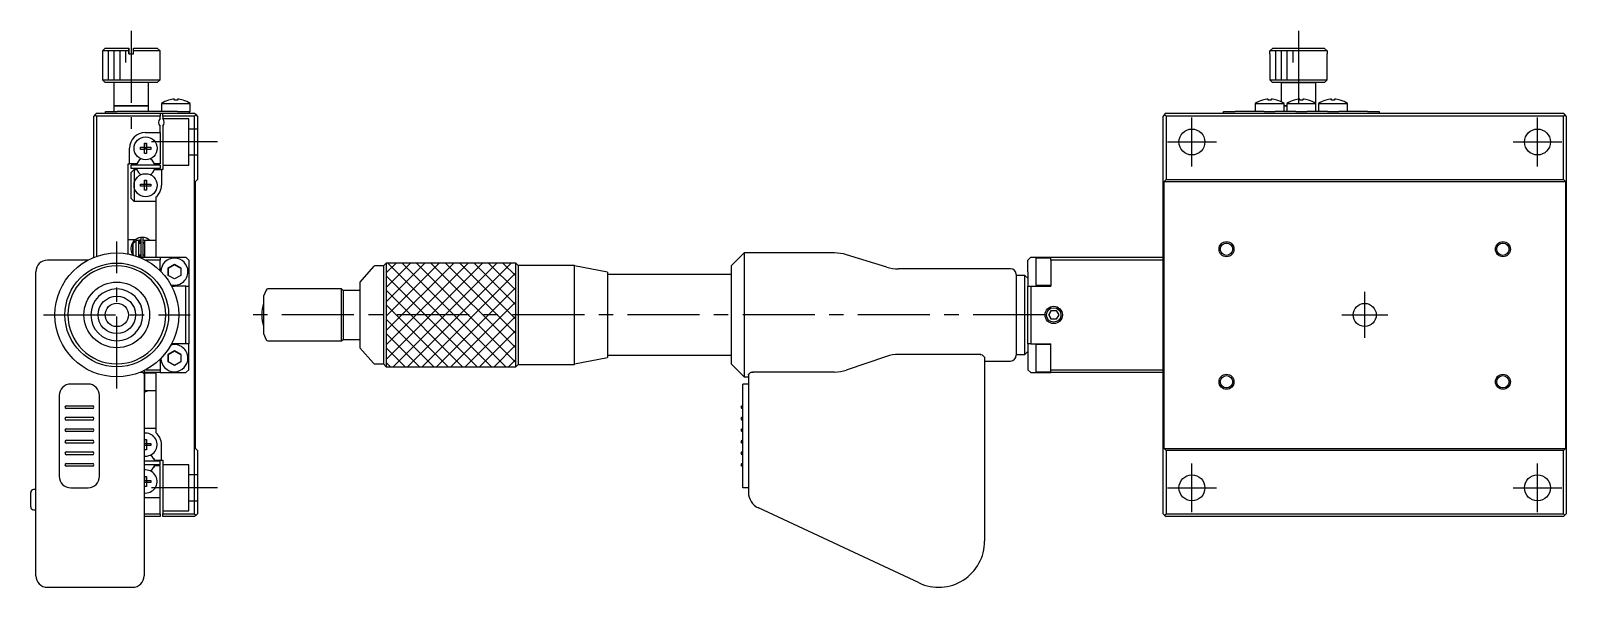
# Model space of a CAD drawing. Extents: x 10 to 554, y 13 to 253.
# Drawn here: x 287.5 to 554.2, y 98.2 to 194.8 of the extents above; entities that cross this region are included whole.
import ezdxf

# ---------------------------------------------------------------- set-up
doc = ezdxf.new("R2010")
doc.units = 0
doc.header["$LTSCALE"] = 10
doc.linetypes.add('CENTER', pattern=[2, 1.25, -0.25, 0.25, -0.25])
doc.linetypes.add('DASHED', pattern=[3.5, 2, -1.5])
doc.layers.get('0').update_dxf_attribs({"linetype": 'CONTINUOUS'})
doc.layers.add('CENTER', color=1, linetype='CENTER')

msp = doc.modelspace()

# ---------------------------------------------------------------- linework, layer by layer
at = {"color": 7, "linetype": 'CONTINUOUS'}
for p, q in [((300.475, 191.775), (299.975, 191.275)), ((304.575, 191.275), (299.975, 191.275)), ((299.975, 191.275), (299.975, 186.275)), ((300.475, 191.775), (304.575, 191.775)), ((304.575, 191.775), (304.575, 191.275)), ((304.575, 191.275), (304.575, 191.775)), ((304.575, 190.775), (304.575, 191.275)), ((304.575, 191.275), (304.575, 190.775)), ((304.575, 190.775), (305.375, 190.775)), ((305.375, 191.775), (309.475, 191.775)), ((305.375, 191.275), (305.375, 191.775)), ((309.975, 191.275), (305.375, 191.275)), ((305.375, 190.775), (305.375, 191.275)), ((309.975, 191.275), (309.475, 191.775)), ((309.975, 186.275), (309.975, 191.275)), ((502.655071, 190.775), (502.671096, 190.775)), ((502.655071, 190.775), (502.655071, 186.275)), ((502.671096, 191.275), (503.172884, 191.775)), ((502.671096, 190.775), (502.671096, 191.275)), ((512.639045, 191.275), (502.671096, 191.275)), ((503.172884, 191.775), (512.137258, 191.775)), ((512.137258, 191.775), (512.639045, 191.275)), ((512.639045, 191.275), (512.639045, 190.775)), ((512.639045, 190.775), (512.655071, 190.775)), ((512.655071, 186.275), (512.655071, 190.775)), ((299.975, 186.275), (309.975, 186.275)), ((299.975, 186.275), (300.475, 185.775)), ((309.475, 185.775), (300.475, 185.775)), ((301.975, 185.775), (301.975, 181.775)), ((307.975, 181.775), (307.975, 185.775)), ((309.475, 185.775), (309.975, 186.275)), ((502.655071, 186.275), (512.655071, 186.275)), ((502.655071, 186.275), (503.155071, 185.775)), ((504.655071, 185.775), (503.155071, 185.775)), ((512.155071, 185.775), (503.155071, 185.775)), ((510.655071, 185.775), (504.655071, 185.775)), ((504.655071, 185.775), (510.655071, 185.775)), ((504.655071, 185.775), (504.655071, 182.456129)), ((512.155071, 185.775), (510.655071, 185.775)), ((510.655071, 182.166657), (510.655071, 185.775)), ((512.155071, 185.775), (512.655071, 186.275)), ((301.975, 181.775), (307.975, 181.775)), ((307.975, 181.775), (301.975, 181.775)), ((301.975, 181.775), (301.975, 180.775)), ((307.975, 180.775), (307.975, 181.775)), ((310.225, 182.166657), (315.225, 182.166657)), ((310.225, 182.166657), (310.225, 180.775)), ((311.46641, 182.737581), (311.463067, 182.744436)), ((312.465, 182.737581), (312.465, 182.909953)), ((312.985, 182.737581), (312.465, 182.737581)), ((312.985, 182.909953), (312.985, 182.737581)), ((313.986933, 182.744436), (313.98359, 182.737581)), ((315.225, 180.775), (315.225, 182.166657)), ((500.155071, 182.166657), (502.655071, 182.166657)), ((500.155071, 182.166657), (500.155071, 180.775)), ((501.396481, 182.737581), (501.393138, 182.744436)), ((502.395071, 182.737581), (502.395071, 182.909953)), ((502.915071, 182.737581), (502.395071, 182.737581)), ((502.655071, 182.166657), (505.155071, 182.166657)), ((502.915071, 182.909953), (502.915071, 182.737581)), ((503.917003, 182.744436), (503.91366, 182.737581)), ((505.155071, 180.775), (505.155071, 182.166657)), ((505.155071, 181.775), (505.655071, 181.775)), ((505.655071, 181.775), (505.155071, 181.775)), ((505.655071, 182.166657), (508.155071, 182.166657)), ((505.655071, 182.166657), (505.655071, 180.775)), ((506.896481, 182.737581), (506.893138, 182.744436)), ((507.895071, 182.737581), (507.895071, 182.909953)), ((508.415071, 182.737581), (507.895071, 182.737581)), ((508.155071, 182.166657), (510.655071, 182.166657)), ((508.415071, 182.909953), (508.415071, 182.737581)), ((509.417003, 182.744436), (509.41366, 182.737581)), ((510.655071, 180.775), (510.655071, 182.166657)), ((511.155071, 182.166657), (513.655071, 182.166657)), ((511.155071, 182.166657), (511.155071, 180.775)), ((512.396481, 182.737581), (512.393138, 182.744436)), ((513.395071, 182.737581), (513.395071, 182.909953)), ((513.915071, 182.737581), (513.395071, 182.737581)), ((513.655071, 182.166657), (516.155071, 182.166657)), ((513.915071, 182.909953), (513.915071, 182.737581)), ((514.917003, 182.744436), (514.91366, 182.737581)), ((516.155071, 180.775), (516.155071, 182.166657)), ((298.725, 180.225), (298.475, 179.975)), ((298.475, 155.453101), (298.475, 179.975)), ((298.725, 180.225), (298.975, 180.475)), ((298.975, 179.975), (298.725, 180.225)), ((298.975, 180.475), (309.975, 180.475)), ((309.975, 179.975), (298.975, 179.975)), ((298.975, 179.975), (298.975, 155.639276)), ((300.525, 180.775), (302.525, 180.775)), ((300.525, 180.475), (300.525, 180.775)), ((311.65, 180.775), (302.525, 180.775)), ((309.975, 180.475), (309.975, 179.975)), ((309.975, 180.475), (310.475, 180.475)), ((309.975, 179.536438), (309.975, 179.975)), ((310.475, 180.475), (315.975, 180.475)), ((310.475, 179.975), (310.475, 180.475)), ((315.975, 179.975), (310.475, 179.975)), ((310.475, 179.975), (310.475, 179.536438)), ((313.025, 180.775), (311.65, 180.775)), ((313.025, 180.775), (315.025, 180.775)), ((315.025, 180.775), (315.025, 180.475)), ((315.025, 180.775), (315.225, 180.775)), ((315.975, 180.475), (316.225, 180.225)), ((316.225, 180.225), (315.975, 179.975)), ((315.975, 110.975), (315.975, 179.975)), ((316.475, 179.975), (316.225, 180.225)), ((316.475, 179.975), (316.475, 168.975)), ((484.405071, 180.225), (484.155071, 179.975)), ((484.155071, 110.975), (484.155071, 179.975)), ((484.655071, 180.475), (484.405071, 180.225)), ((484.655071, 179.975), (484.405071, 180.225)), ((484.655071, 180.475), (553.655071, 180.475)), ((484.655071, 179.975), (484.655071, 168.975)), ((553.655071, 179.975), (484.655071, 179.975)), ((494.655071, 180.475), (494.655071, 180.775)), ((494.655071, 180.775), (496.655071, 180.775)), ((501.580071, 180.775), (496.655071, 180.775)), ((501.675275, 180.775), (501.580071, 180.775)), ((501.675275, 180.775), (502.655071, 180.775)), ((502.655071, 180.775), (503.634866, 180.775)), ((503.730071, 180.775), (503.634866, 180.775)), ((507.080071, 180.775), (503.730071, 180.775)), ((507.175275, 180.775), (507.080071, 180.775)), ((507.175275, 180.775), (508.155071, 180.775)), ((508.155071, 180.775), (509.134866, 180.775)), ((509.230071, 180.775), (509.134866, 180.775)), ((512.580071, 180.775), (509.230071, 180.775)), ((512.675275, 180.775), (512.580071, 180.775)), ((512.675275, 180.775), (513.655071, 180.775)), ((513.655071, 180.775), (514.634866, 180.775)), ((514.730071, 180.775), (514.634866, 180.775)), ((519.655071, 180.775), (514.730071, 180.775)), ((519.655071, 180.775), (521.655071, 180.775)), ((521.655071, 180.775), (521.655071, 180.475)), ((553.905071, 180.225), (553.655071, 180.475)), ((553.905071, 180.225), (553.655071, 179.975)), ((553.655071, 168.975), (553.655071, 179.975)), ((554.155071, 179.975), (553.905071, 180.225)), ((554.155071, 179.975), (554.155071, 110.975)), ((307.425, 177.125), (309.975, 177.125)), ((309.975, 177.125), (309.975, 178.213562)), ((309.975, 177.125), (309.975, 171.675)), ((310.475, 178.213562), (310.475, 170.675)), ((304.675, 171.675), (304.675, 174.375)), ((306.588639, 174.195), (306.588639, 174.555)), ((306.588639, 174.555), (307.295, 174.555)), ((307.295, 174.195), (306.588639, 174.195)), ((307.295, 175.261361), (307.655, 175.261361)), ((307.295, 174.555), (307.295, 175.261361)), ((307.295, 175.261361), (307.295, 174.555)), ((307.305372, 174.544628), (307.295, 174.555)), ((307.305372, 174.205372), (307.295, 174.195)), ((307.295, 173.488639), (307.295, 174.195)), ((307.295, 173.488639), (307.295, 174.195)), ((307.655, 173.488639), (307.295, 173.488639)), ((307.305372, 174.544628), (307.644628, 174.544628)), ((307.305372, 174.205372), (307.305372, 174.544628)), ((307.644628, 174.205372), (307.305372, 174.205372)), ((307.644628, 174.544628), (307.655, 174.555)), ((307.644628, 174.544628), (307.644628, 174.205372)), ((307.644628, 174.205372), (307.655, 174.195)), ((307.655, 175.261361), (307.655, 174.555)), ((307.655, 174.555), (308.361361, 174.555)), ((307.655, 174.195), (307.655, 173.488639)), ((308.361361, 174.195), (307.655, 174.195)), ((308.361361, 174.555), (308.361361, 174.195)), ((304.475, 171.675), (304.675, 171.675)), ((304.475, 156.037315), (304.475, 171.675)), ((305.930588, 171.675), (304.675, 171.675)), ((309.975, 171.475), (304.975, 171.475)), ((304.975, 170.875), (304.975, 171.475)), ((309.975, 170.875), (304.975, 170.875)), ((304.975, 170.175), (305.475, 170.675)), ((305.475, 170.675), (305.475, 167.975)), ((305.475, 170.675), (305.930588, 170.675)), ((306.100185, 171.96875), (305.930588, 171.675)), ((305.930588, 170.675), (306.100185, 170.38125)), ((309.019412, 171.675), (308.849815, 171.96875)), ((308.849815, 170.38125), (309.019412, 170.675)), ((309.975, 171.675), (309.019412, 171.675)), ((309.019412, 170.675), (310.225, 170.675)), ((309.975, 171.475), (309.975, 170.875)), ((310.475, 170.675), (310.225, 170.675)), ((310.225, 170.675), (310.225, 167.975)), ((304.975, 165.675), (304.975, 170.175)), ((306.588639, 167.795), (306.588639, 168.155)), ((306.588639, 168.155), (307.295, 168.155)), ((307.295, 168.861361), (307.655, 168.861361)), ((307.295, 168.155), (307.295, 168.861361)), ((307.295, 168.861361), (307.295, 168.155)), ((307.305372, 168.144628), (307.295, 168.155)), ((307.305372, 168.144628), (307.644628, 168.144628)), ((307.305372, 167.805372), (307.305372, 168.144628)), ((307.644628, 168.144628), (307.655, 168.155)), ((307.644628, 168.144628), (307.644628, 167.805372)), ((307.655, 168.861361), (307.655, 168.155)), ((307.655, 168.155), (308.361361, 168.155)), ((308.361361, 168.155), (308.361361, 167.795)), ((316.125, 168.625), (316.475, 168.975)), ((316.125, 122.325), (316.125, 168.625)), ((484.305071, 168.625), (484.655071, 168.975)), ((484.305071, 122.325), (484.305071, 168.625)), ((484.305071, 168.625), (554.005071, 168.625)), ((484.655071, 168.975), (553.655071, 168.975)), ((553.655071, 168.975), (554.005071, 168.625)), ((554.005071, 168.625), (554.005071, 122.325)), ((305.475, 165.175), (304.975, 165.675)), ((305.475, 167.975), (305.475, 165.175)), ((307.295, 167.795), (306.588639, 167.795)), ((307.305372, 167.805372), (307.295, 167.795)), ((307.295, 167.088639), (307.295, 167.795)), ((307.295, 167.088639), (307.295, 167.795)), ((307.655, 167.088639), (307.295, 167.088639)), ((307.644628, 167.805372), (307.305372, 167.805372)), ((307.644628, 167.805372), (307.655, 167.795)), ((307.655, 167.795), (307.655, 167.088639)), ((308.361361, 167.795), (307.655, 167.795)), ((309.275, 165.895938), (309.275, 155.475)), ((309.275, 165.175), (305.475, 165.175)), ((305.620871, 158.475), (304.475, 158.475)), ((305.275, 157.791515), (305.775, 158.320683)), ((305.275, 155.958485), (305.275, 157.791515)), ((305.275, 157.791515), (305.275, 155.958485)), ((305.775, 158.375), (305.775, 158.320683)), ((306.275, 158.375), (305.775, 158.375)), ((305.775, 158.320683), (305.775, 155.705958)), ((306.103526, 158.772171), (306.085568, 158.764376)), ((306.09749, 158.768794), (306.094421, 158.768246)), ((306.159303, 158.794172), (306.103106, 158.772982)), ((306.170248, 158.375064), (306.673452, 158.528543)), ((306.255252, 158.414155), (306.256752, 158.414533)), ((306.256518, 158.414423), (306.271078, 158.420203)), ((306.271078, 158.420203), (306.285345, 158.425029)), ((306.275, 155.475), (306.275, 158.375)), ((306.673494, 157.875), (306.275, 157.875)), ((306.285345, 158.425029), (306.299842, 158.429126)), ((306.299842, 158.429126), (306.314532, 158.432481)), ((306.314532, 158.432481), (306.329379, 158.435085)), ((306.329379, 158.435085), (306.344342, 158.436929)), ((306.344342, 158.436929), (306.359383, 158.438008)), ((306.359383, 158.438008), (306.374463, 158.438318)), ((306.374463, 158.438318), (306.389541, 158.437858)), ((306.389541, 158.437858), (306.404578, 158.43663)), ((306.404578, 158.43663), (306.419534, 158.434636)), ((306.419534, 158.434636), (306.43437, 158.431883)), ((306.43437, 158.431883), (306.449046, 158.428378)), ((306.449046, 158.428378), (306.463526, 158.424131)), ((306.463526, 158.424131), (306.47777, 158.419155)), ((306.475, 157.875), (306.475, 158.4204)), ((306.673494, 157.975), (306.475, 157.975)), ((306.47777, 158.419155), (306.491743, 158.413463)), ((306.491743, 158.413463), (306.505409, 158.407072)), ((306.505409, 158.407072), (306.518733, 158.4)), ((306.518733, 158.4), (306.531682, 158.392266)), ((306.531682, 158.392266), (306.544223, 158.383893)), ((306.544223, 158.383893), (306.556327, 158.374903)), ((306.556327, 158.374903), (306.567964, 158.36532)), ((306.567964, 158.36532), (306.579106, 158.35517)), ((306.579106, 158.35517), (306.589726, 158.344481)), ((306.589726, 158.344481), (306.599801, 158.333279)), ((306.599801, 158.333279), (306.609307, 158.321594)), ((306.609307, 158.321594), (306.618222, 158.309457)), ((306.618222, 158.309457), (306.626527, 158.296897)), ((306.626527, 158.296897), (306.634202, 158.283946)), ((306.634202, 158.283946), (306.641231, 158.270636)), ((306.641231, 158.270636), (306.647599, 158.257001)), ((306.647599, 158.257001), (306.653292, 158.243073)), ((306.653292, 158.243073), (306.658297, 158.228887)), ((306.658297, 158.228887), (306.662604, 158.214476)), ((306.662604, 158.214476), (306.666205, 158.199874)), ((306.666205, 158.199874), (306.669091, 158.185118)), ((306.669091, 158.185118), (306.671256, 158.17024)), ((306.671256, 158.17024), (306.672697, 158.155278)), ((306.672697, 158.155278), (306.67341, 158.140265)), ((306.67341, 158.140265), (306.673494, 158.133228)), ((306.673494, 158.734909), (306.673494, 155.475)), ((307.063494, 155.475), (307.063494, 158.734909)), ((307.275, 157.975), (307.063494, 157.975)), ((307.275, 157.875), (307.063494, 157.875)), ((307.063548, 158.52822), (307.567175, 158.375087)), ((307.275, 158.375), (307.275, 157.875)), ((307.275, 158.375), (307.275, 155.475)), ((309.275, 158.375), (307.275, 158.375)), ((307.275, 157.875), (307.275, 155.875)), ((307.275, 157.875), (307.275, 155.875)), ((307.475, 158.41773), (307.475, 158.375)), ((297.443847, 154.975), (290.425, 154.975)), ((305.411399, 155.811326), (305.275, 155.958485)), ((306.254625, 155.555224), (306.24221, 155.560612)), ((306.279303, 155.546733), (306.274974, 155.548215)), ((306.275, 155.875), (306.673494, 155.875)), ((306.293733, 155.542321), (306.279303, 155.546733)), ((306.308368, 155.538648), (306.293733, 155.542321)), ((306.323171, 155.535726), (306.308368, 155.538648)), ((306.338103, 155.533563), (306.323171, 155.535726)), ((306.353123, 155.532165), (306.338103, 155.533563)), ((306.368193, 155.531535), (306.353123, 155.532165)), ((306.383273, 155.531674), (306.368193, 155.531535)), ((306.398323, 155.532582), (306.383273, 155.531674)), ((306.413303, 155.534256), (306.398323, 155.532582)), ((306.428175, 155.536689), (306.413303, 155.534256)), ((306.419933, 155.475), (309.975, 155.475)), ((306.4429, 155.539875), (306.428175, 155.536689)), ((306.45744, 155.543803), (306.4429, 155.539875)), ((306.471757, 155.548463), (306.45744, 155.543803)), ((306.485817, 155.553839), (306.471757, 155.548463)), ((306.475, 155.549612), (306.475, 155.875)), ((306.499582, 155.559917), (306.485817, 155.553839)), ((306.51302, 155.566679), (306.499582, 155.559917)), ((306.526097, 155.574107), (306.51302, 155.566679)), ((306.538781, 155.582179), (306.526097, 155.574107)), ((306.551043, 155.590873), (306.538781, 155.582179)), ((306.562853, 155.600168), (306.551043, 155.590873)), ((306.574183, 155.610036), (306.562853, 155.600168)), ((306.585006, 155.620454), (306.574183, 155.610036)), ((306.595299, 155.631394), (306.585006, 155.620454)), ((306.605037, 155.642828), (306.595299, 155.631394)), ((306.614199, 155.654727), (306.605037, 155.642828)), ((306.622764, 155.667062), (306.614199, 155.654727)), ((306.630712, 155.679802), (306.622764, 155.667062)), ((306.638027, 155.692916), (306.630712, 155.679802)), ((306.644691, 155.706373), (306.638027, 155.692916)), ((306.650691, 155.720139), (306.644691, 155.706373)), ((306.656013, 155.734182), (306.650691, 155.720139)), ((306.660646, 155.748468), (306.656013, 155.734182)), ((306.664578, 155.762964), (306.660646, 155.748468)), ((306.667802, 155.777636), (306.664578, 155.762964)), ((306.670311, 155.792448), (306.667802, 155.777636)), ((306.672098, 155.807366), (306.670311, 155.792448)), ((306.67316, 155.822355), (306.672098, 155.807366)), ((306.673494, 155.836589), (306.67316, 155.822355)), ((307.063494, 155.875), (307.275, 155.875)), ((307.275, 155.875), (307.275, 155.483306)), ((309.975, 154.975), (307.506153, 154.975)), ((309.975, 155.475), (309.975, 154.975)), ((309.975, 155.475), (314.475, 155.475)), ((309.975, 153.176461), (309.975, 154.975)), ((314.975, 154.975), (314.475, 155.475)), ((314.975, 154.975), (314.975, 150.475)), ((411.405071, 156.225), (409.155071, 153.975)), ((411.405071, 156.225), (411.405071, 145.475)), ((427.109487, 156.225), (411.405071, 156.225)), ((436.155125, 153.780539), (429.155016, 155.919461)), ((461.155071, 155.475), (460.655071, 154.975)), ((460.655071, 152.975), (460.655071, 154.975)), ((461.155071, 155.475), (464.655071, 155.475)), ((462.055071, 155.325), (462.055071, 152.975)), ((464.655071, 155.325), (462.055071, 155.325)), ((464.655071, 155.475), (484.155071, 155.475)), ((464.655071, 154.975), (464.655071, 155.475)), ((484.155071, 154.975), (464.655071, 154.975)), ((464.655071, 154.975), (464.655071, 150.475)), ((288.425, 151.975), (288.425, 152.975)), ((311.375, 153.610085), (312.475, 154.245171)), ((312.475, 154.245171), (311.375, 153.610085)), ((311.375, 152.339915), (311.375, 153.610085)), ((311.375, 153.610085), (311.375, 152.339915)), ((312.475, 151.704829), (311.375, 152.339915)), ((312.475, 154.245171), (313.575, 153.610085)), ((313.575, 153.610085), (312.475, 154.245171)), ((313.575, 152.339915), (312.475, 151.704829)), ((313.575, 153.610085), (313.575, 152.339915)), ((347.06561, 153.874805), (344.655071, 151.175)), ((348.755071, 153.975), (347.289392, 153.975)), ((349.255071, 154.475), (348.755071, 153.975)), ((348.755071, 153.975), (348.755071, 136.975)), ((349.255071, 154.475), (349.255071, 145.475)), ((371.755071, 154.475), (349.255071, 154.475)), ((371.755071, 145.475), (371.755071, 154.475)), ((372.155071, 154.075), (371.755071, 154.475)), ((372.155071, 154.075), (372.155071, 145.475)), ((381.955071, 154.075), (372.155071, 154.075)), ((381.955071, 145.475), (381.955071, 154.075)), ((387.655071, 152.867032), (381.955071, 153.975)), ((387.655071, 152.867032), (387.655071, 145.475)), ((409.155071, 152.475), (387.655071, 152.475)), ((409.155071, 153.975), (409.155071, 145.475)), ((457.655071, 153.475), (438.200654, 153.475)), ((458.655071, 152.475), (458.655071, 145.475)), ((460.155071, 152.325), (458.655071, 152.325)), ((460.155071, 145.475), (460.155071, 152.325)), ((460.655071, 151.825), (460.155071, 152.325)), ((460.655071, 152.975), (460.655071, 150.475)), ((462.055071, 152.975), (462.055071, 150.625)), ((288.425, 114.69734), (288.425, 151.975)), ((314.475, 150.475), (312.475, 150.475)), ((314.475, 150.475), (314.975, 150.475)), ((314.475, 140.475), (314.475, 150.475)), ((314.975, 150.475), (314.975, 140.475)), ((328.420157, 149.794625), (327.955071, 148.725)), ((341.505071, 149.975), (328.695275, 149.975)), ((341.505071, 145.475), (341.505071, 149.975)), ((341.755071, 149.725), (341.505071, 149.975)), ((341.755071, 149.725), (341.755071, 145.475)), ((344.655071, 149.725), (341.755071, 149.725)), ((344.655071, 151.175), (344.655071, 145.475)), ((460.655071, 140.475), (460.655071, 150.475)), ((460.655071, 150.475), (461.155071, 150.475)), ((461.155071, 150.475), (461.155071, 140.475)), ((461.155071, 150.475), (464.655071, 150.475)), ((462.055071, 150.625), (464.655071, 150.625)), ((464.655071, 151.675), (464.655071, 150.475)), ((327.955071, 148.725), (327.955071, 145.475)), ((327.955071, 145.475), (327.955071, 142.225)), ((341.505071, 140.975), (341.505071, 145.475)), ((341.755071, 145.475), (341.755071, 141.225)), ((344.655071, 145.475), (344.655071, 139.775)), ((349.255071, 145.475), (349.255071, 136.475)), ((371.755071, 136.475), (371.755071, 145.475)), ((372.155071, 145.475), (372.155071, 136.875)), ((381.955071, 136.875), (381.955071, 145.475)), ((387.655071, 145.475), (387.655071, 138.082968)), ((409.155071, 145.475), (409.155071, 136.975)), ((411.405071, 145.475), (411.405071, 134.725)), ((458.655071, 145.475), (458.655071, 138.475)), ((460.155071, 138.625), (460.155071, 145.475)), ((464.289081, 145.482843), (464.728868, 146.228891)), ((464.728868, 146.228891), (464.289081, 145.482843)), ((464.715283, 144.728952), (464.289081, 145.482843)), ((464.289081, 145.482843), (464.715283, 144.728952)), ((465.581273, 144.721109), (464.715283, 144.728952)), ((464.728868, 146.228891), (465.594858, 146.221048)), ((466.02106, 145.467157), (465.581273, 144.721109)), ((465.594858, 146.221048), (466.02106, 145.467157)), ((327.955071, 142.225), (328.420157, 141.155375)), ((311.375, 138.610085), (312.475, 139.245171)), ((312.475, 139.245171), (311.375, 138.610085)), ((314.475, 140.475), (312.475, 140.475)), ((312.475, 139.245171), (313.575, 138.610085)), ((313.575, 138.610085), (312.475, 139.245171)), ((314.975, 140.475), (314.475, 140.475)), ((314.975, 135.975), (314.975, 140.475)), ((328.695275, 140.975), (341.505071, 140.975)), ((341.505071, 140.975), (341.755071, 141.225)), ((341.755071, 141.225), (344.655071, 141.225)), ((344.655071, 139.775), (347.06561, 137.075195)), ((460.155071, 138.625), (460.655071, 139.125)), ((461.155071, 140.475), (460.655071, 140.475)), ((460.655071, 140.475), (460.655071, 137.975)), ((461.155071, 140.475), (464.655071, 140.475)), ((462.055071, 140.325), (462.055071, 137.975)), ((464.655071, 140.325), (462.055071, 140.325)), ((464.655071, 135.475), (464.655071, 140.475)), ((309.975, 137.773539), (309.975, 135.975)), ((311.375, 137.339915), (311.375, 138.610085)), ((311.375, 138.610085), (311.375, 137.339915)), ((312.475, 136.704829), (311.375, 137.339915)), ((313.575, 137.339915), (312.475, 136.704829)), ((313.575, 138.610085), (313.575, 137.339915)), ((347.289392, 136.975), (348.755071, 136.975)), ((348.755071, 136.975), (349.255071, 136.475)), ((349.255071, 136.475), (371.755071, 136.475)), ((371.755071, 136.475), (372.155071, 136.875)), ((372.155071, 136.875), (381.955071, 136.875)), ((381.955071, 136.975), (387.655071, 138.082968)), ((387.655071, 138.475), (409.155071, 138.475)), ((409.155071, 136.975), (411.405071, 134.725)), ((436.136418, 138.259977), (429.143712, 135.887691)), ((452.477805, 138.613784), (438.200654, 138.613784)), ((452.355105, 138.603687), (452.477868, 138.613784)), ((452.477868, 138.613784), (452.71632, 138.546797)), ((453.060955, 138.213098), (453.117266, 138.115715)), ((453.117266, 138.115715), (453.153511, 137.991886)), ((453.153511, 137.991886), (453.155071, 137.96251)), ((453.155071, 137.96251), (453.155071, 106.225)), ((453.155071, 137.475), (457.655071, 137.475)), ((458.655071, 138.625), (460.155071, 138.625)), ((460.655071, 137.975), (460.655071, 135.975)), ((462.055071, 137.975), (462.055071, 135.625)), ((464.655071, 135.975), (464.655071, 136.675)), ((297.475, 133.475), (294.475, 133.475)), ((306.536111, 135.521615), (306.558751, 135.530218)), ((306.558751, 135.530218), (306.581347, 135.537584)), ((306.581347, 135.537584), (306.603824, 135.54376)), ((306.603824, 135.54376), (306.626102, 135.548788)), ((306.626102, 135.548788), (306.656195, 135.55391)), ((306.656195, 135.55391), (306.685786, 135.557126)), ((306.685786, 135.557126), (306.714758, 135.558562)), ((306.714758, 135.558562), (306.745968, 135.558227)), ((306.745968, 135.558227), (306.776294, 135.556029)), ((306.776294, 135.556029), (306.805907, 135.552077)), ((306.805907, 135.552077), (306.834531, 135.546522)), ((306.834531, 135.546522), (306.862684, 135.539336)), ((306.862684, 135.539336), (306.889758, 135.530742)), ((306.889758, 135.530742), (306.915874, 135.5208)), ((306.915874, 135.5208), (306.940883, 135.50966)), ((306.940883, 135.50966), (306.976077, 135.491056)), ((306.976077, 135.491056), (307.008821, 135.470305)), ((307.008821, 135.470305), (307.039355, 135.447487)), ((307.039355, 135.447487), (307.067449, 135.422986)), ((307.067449, 135.422986), (307.093627, 135.396475)), ((307.093627, 135.396475), (307.117333, 135.368626)), ((307.117333, 135.368626), (307.138711, 135.339457)), ((307.138711, 135.339457), (307.157661, 135.309275)), ((307.157661, 135.309275), (307.177936, 135.270444)), ((307.177936, 135.270444), (307.194543, 135.230508)), ((307.194543, 135.230508), (307.207515, 135.189737)), ((307.207515, 135.189737), (307.217001, 135.147747)), ((307.217001, 135.147747), (307.22282, 135.105311)), ((307.22282, 135.105311), (307.224984, 135.062667)), ((307.224984, 135.062667), (307.225, 135.058667)), ((307.225, 135.827235), (307.225, 135.413117)), ((309.975, 135.475), (307.225, 135.475)), ((307.225, 135.413117), (307.225, 135.058667)), ((307.225, 135.058667), (307.225, 114.69734)), ((307.275, 134.975), (307.225, 134.975)), ((307.275, 134.875), (307.225, 134.875)), ((307.275, 135.375), (307.275, 135.370376)), ((307.275, 135.375), (307.275, 135.362167)), ((309.275, 135.375), (307.275, 135.375)), ((307.275, 135.370376), (307.275, 135.338038)), ((307.275, 135.362167), (307.275, 135.349882)), ((307.275, 135.349882), (307.275, 135.338038)), ((307.275, 135.338038), (307.275, 135.06503)), ((307.275, 135.338038), (307.275, 135.06503)), ((307.275, 135.06503), (307.275, 134.875)), ((307.275, 135.06503), (307.275, 132.375)), ((307.275, 134.875), (307.275, 132.875)), ((307.275, 134.875), (307.275, 132.875)), ((307.314032, 135.475483), (307.567175, 135.375087)), ((307.475, 135.41773), (307.475, 135.375)), ((307.506153, 135.975), (309.975, 135.975)), ((308.22664, 135.375481), (308.116295, 135.475167)), ((309.275, 135.475), (309.275, 125.054062)), ((309.975, 135.975), (309.975, 135.475)), ((309.975, 135.475), (314.475, 135.475)), ((314.475, 135.475), (314.975, 135.975)), ((412.155071, 133.475), (411.155071, 133.475)), ((411.155071, 131.475), (411.155071, 133.475)), ((411.405071, 134.725), (412.155071, 134.725)), ((412.155071, 135.082695), (412.185032, 135.180139)), ((412.155071, 135.082695), (412.155071, 114.69734)), ((412.185032, 135.180139), (412.248055, 135.261202)), ((412.644777, 135.521615), (412.832298, 135.558667)), ((412.832298, 135.558667), (412.967885, 135.546522)), ((427.109487, 135.558667), (412.83238, 135.558667)), ((427.109487, 135.552511), (427.109487, 135.558667)), ((429.143838, 135.88731), (429.143712, 135.887691)), ((460.655071, 135.975), (461.155071, 135.475)), ((461.155071, 135.475), (464.655071, 135.475)), ((462.055071, 135.625), (464.655071, 135.625)), ((464.655071, 135.975), (484.155071, 135.975)), ((464.655071, 135.475), (464.655071, 135.975)), ((484.155071, 135.475), (464.655071, 135.475)), ((292.475, 131.475), (292.475, 117.475)), ((299.475, 117.475), (299.475, 131.475)), ((307.225, 132.875), (307.275, 132.875)), ((307.225082, 132.073935), (307.957622, 132.374562)), ((307.275, 132.875), (307.275, 132.375)), ((307.275, 132.375), (309.275, 132.375)), ((411.155071, 117.475), (411.155071, 131.475)), ((293.725, 129.725), (298.225, 129.725)), ((298.225, 129.225), (293.725, 129.225)), ((411.155071, 129.725), (411.105071, 129.725)), ((411.155071, 129.225), (411.105071, 129.225)), ((293.725, 127.725), (298.225, 127.725)), ((298.225, 127.225), (293.725, 127.225)), ((293.725, 125.725), (298.225, 125.725)), ((309.275, 125.775), (307.225, 125.775)), ((411.155071, 127.725), (411.105071, 127.725)), ((411.155071, 127.225), (411.105071, 127.225)), ((411.155071, 125.725), (411.105071, 125.725)), ((298.225, 125.225), (293.725, 125.225)), ((293.725, 123.725), (298.225, 123.725)), ((298.225, 123.225), (293.725, 123.225)), ((307.225, 123.155), (307.295, 123.155)), ((307.295, 122.795), (307.225, 122.795)), ((307.295, 123.861361), (307.655, 123.861361)), ((307.295, 123.155), (307.295, 123.861361)), ((307.295, 123.861361), (307.295, 123.155)), ((307.305372, 123.144628), (307.295, 123.155)), ((307.305372, 122.805372), (307.295, 122.795)), ((307.295, 122.088639), (307.295, 122.795)), ((307.295, 122.088639), (307.295, 122.795)), ((307.305372, 123.144628), (307.644628, 123.144628)), ((307.305372, 122.805372), (307.305372, 123.144628)), ((307.644628, 122.805372), (307.305372, 122.805372)), ((307.644628, 123.144628), (307.655, 123.155)), ((307.644628, 123.144628), (307.644628, 122.805372)), ((307.644628, 122.805372), (307.655, 122.795)), ((307.655, 123.861361), (307.655, 123.155)), ((307.655, 123.155), (308.361361, 123.155)), ((307.655, 122.795), (307.655, 122.088639)), ((308.361361, 122.795), (307.655, 122.795)), ((308.361361, 123.155), (308.361361, 122.795)), ((310.225, 120.275), (310.225, 122.975)), ((411.155071, 125.225), (411.105071, 125.225)), ((411.155071, 123.725), (411.105071, 123.725)), ((411.155071, 123.225), (411.105071, 123.225)), ((293.725, 121.725), (298.225, 121.725)), ((298.225, 121.225), (293.725, 121.225)), ((309.975, 120.075), (307.225, 120.075)), ((307.655, 122.088639), (307.295, 122.088639)), ((308.849815, 120.56875), (309.019412, 120.275)), ((309.019412, 120.275), (310.225, 120.275)), ((309.975, 119.475), (309.975, 120.075)), ((310.225, 120.275), (310.475, 120.275)), ((310.475, 120.275), (310.475, 110.975)), ((316.475, 121.975), (316.125, 122.325)), ((316.475, 121.975), (316.475, 110.975)), ((411.155071, 121.725), (411.105071, 121.725)), ((411.155071, 121.225), (411.105071, 121.225)), ((484.655071, 121.975), (484.305071, 122.325)), ((484.305071, 122.325), (554.005071, 122.325)), ((484.655071, 121.975), (484.655071, 110.975)), ((553.655071, 121.975), (484.655071, 121.975)), ((554.005071, 122.325), (553.655071, 121.975)), ((553.655071, 110.975), (553.655071, 121.975)), ((293.725, 119.725), (298.225, 119.725)), ((298.225, 119.225), (293.725, 119.225)), ((309.975, 119.475), (307.225, 119.475)), ((307.295, 117.461361), (307.655, 117.461361)), ((307.295, 116.755), (307.295, 117.461361)), ((307.295, 117.461361), (307.295, 116.755)), ((307.655, 117.461361), (307.655, 116.755)), ((309.019412, 119.275), (308.849815, 118.98125)), ((309.975, 119.275), (309.019412, 119.275)), ((309.975, 113.825), (309.975, 119.275)), ((411.155071, 119.725), (411.105071, 119.725)), ((411.155071, 119.225), (411.105071, 119.225)), ((411.155071, 115.475), (411.155071, 117.475)), ((287.525, 112.16434), (287.525, 114.66434)), ((288.425, 115.16434), (288.025, 115.16434)), ((288.425, 113.791032), (288.425, 114.69734)), ((294.475, 115.475), (297.475, 115.475)), ((307.225, 116.755), (307.295, 116.755)), ((307.295, 116.395), (307.225, 116.395)), ((307.225, 114.69734), (307.225, 113.791032)), ((307.305372, 116.744628), (307.295, 116.755)), ((307.305372, 116.405372), (307.295, 116.395)), ((307.295, 115.688639), (307.295, 116.395)), ((307.295, 115.688639), (307.295, 116.395)), ((307.655, 115.688639), (307.295, 115.688639)), ((307.305372, 116.744628), (307.644628, 116.744628)), ((307.305372, 116.405372), (307.305372, 116.744628)), ((307.644628, 116.405372), (307.305372, 116.405372)), ((307.644628, 116.744628), (307.655, 116.755)), ((307.644628, 116.744628), (307.644628, 116.405372)), ((307.644628, 116.405372), (307.655, 116.395)), ((307.655, 116.755), (308.361361, 116.755)), ((307.655, 116.395), (307.655, 115.688639)), ((308.361361, 116.395), (307.655, 116.395)), ((308.361361, 116.755), (308.361361, 116.395)), ((412.155071, 115.475), (411.155071, 115.475)), ((288.425, 100.787153), (288.425, 113.791032)), ((307.225, 113.791032), (307.225, 100.787153)), ((307.425, 113.825), (309.975, 113.825)), ((309.975, 110.975), (309.975, 113.825)), ((288.025, 111.66434), (288.425, 111.66434)), ((307.225, 110.975), (309.975, 110.975)), ((309.975, 110.475), (307.225, 110.475)), ((309.975, 110.975), (309.975, 110.475)), ((310.475, 110.475), (310.475, 110.975)), ((310.475, 110.975), (315.975, 110.975)), ((315.975, 110.475), (310.475, 110.475)), ((315.975, 110.975), (316.225, 110.725)), ((316.225, 110.725), (315.975, 110.475)), ((316.225, 110.725), (316.475, 110.975)), ((441.774124, 98.974538), (413.887216, 111.978417)), ((484.155071, 110.975), (484.405071, 110.725)), ((484.405071, 110.725), (484.655071, 110.975)), ((484.405071, 110.725), (484.655071, 110.475)), ((484.655071, 110.975), (553.655071, 110.975)), ((553.655071, 110.475), (484.655071, 110.475)), ((553.655071, 110.975), (553.905071, 110.725)), ((553.655071, 110.475), (553.905071, 110.725)), ((553.905071, 110.725), (554.155071, 110.975)), ((288.425, 100.225), (288.425, 100.787153)), ((307.225, 100.787153), (307.225, 100.225)), ((290.425, 98.225), (305.225, 98.225))]:
    msp.add_line(p, q, dxfattribs=at)
at = {"color": 3, "linetype": 'CONTINUOUS'}
for p, q in [((300.975, 191.275), (300.975, 186.275)), ((301.975, 191.275), (301.975, 186.275)), ((302.975, 191.275), (302.975, 186.275)), ((303.975, 191.275), (303.975, 189.275)), ((503.655071, 191.275), (503.655071, 186.275)), ((504.655071, 191.275), (504.655071, 186.275)), ((505.655071, 191.275), (505.655071, 186.275)), ((506.655071, 191.275), (506.655071, 189.275)), ((349.255071, 152.755071), (350.975, 154.475)), ((349.255071, 150.255071), (353.475, 154.475)), ((349.255071, 147.755071), (355.975, 154.475)), ((349.255071, 145.255071), (358.475, 154.475)), ((349.255071, 142.755071), (360.975, 154.475)), ((349.255071, 140.255071), (363.475, 154.475)), ((349.255071, 137.755071), (365.975, 154.475)), ((349.255071, 152.244929), (365.025, 136.475)), ((349.525, 154.475), (367.525, 136.475)), ((350.475, 136.475), (368.475, 154.475)), ((352.025, 154.475), (370.025, 136.475)), ((352.975, 136.475), (370.975, 154.475)), ((354.525, 154.475), (371.755071, 137.244929)), ((355.475, 136.475), (371.755071, 152.755071)), ((357.025, 154.475), (371.755071, 139.744929)), ((359.525, 154.475), (371.755071, 142.244929)), ((362.025, 154.475), (371.755071, 144.744929)), ((364.525, 154.475), (371.755071, 147.244929)), ((367.025, 154.475), (371.755071, 149.744929)), ((369.525, 154.475), (371.755071, 152.244929)), ((349.255071, 149.744929), (362.525, 136.475)), ((357.975, 136.475), (371.755071, 150.255071)), ((349.255071, 147.244929), (360.025, 136.475)), ((360.475, 136.475), (371.755071, 147.755071)), ((349.255071, 144.744929), (357.525, 136.475)), ((362.975, 136.475), (371.755071, 145.255071)), ((349.255071, 142.244929), (355.025, 136.475)), ((365.475, 136.475), (371.755071, 142.755071)), ((349.255071, 139.744929), (352.525, 136.475)), ((367.975, 136.475), (371.755071, 140.255071)), ((349.255071, 137.244929), (350.025, 136.475)), ((370.475, 136.475), (371.755071, 137.755071))]:
    msp.add_line(p, q, dxfattribs=at)
at = {"color": 3, "linetype": 'DASHED'}
for p, q in [((314.975, 179.475), (310.525395, 179.475)), ((314.975, 171.475), (314.975, 179.475)), ((316.475, 177.725), (314.975, 177.725)), ((310.475, 171.475), (314.975, 171.475)), ((314.975, 173.225), (316.475, 173.225)), ((314.975, 119.475), (310.475, 119.475)), ((314.975, 111.475), (314.975, 119.475)), ((316.475, 117.725), (314.975, 117.725)), ((314.975, 113.225), (316.475, 113.225)), ((310.475, 111.475), (314.975, 111.475))]:
    msp.add_line(p, q, dxfattribs=at)
at = {"color": 7, "linetype": 'CONTINUOUS'}
for centre, radius in [((307.475, 174.375), 2), ((489.155071, 175.475), 2.25), ((549.155071, 175.475), 2.25), ((307.475, 167.975), 2), ((495.155071, 156.875), 1.075), ((543.155071, 156.875), 1.075), ((302.475, 145.475), 10.75), ((302.475, 145.475), 9), ((302.475, 145.475), 5.7), ((302.475, 145.475), 3.25), ((302.475, 145.475), 2.027313), ((465.155071, 145.475), 1.25), ((519.155071, 145.475), 2), ((495.155071, 133.875), 1.075), ((543.155071, 133.875), 1.075), ((489.155071, 115.475), 2.25), ((549.155071, 115.475), 2.25)]:
    msp.add_circle(centre, radius, dxfattribs=at)
at = {"color": 3, "linetype": 'CONTINUOUS'}
for centre, radius in [((495.155071, 156.875), 1.3), ((543.155071, 156.875), 1.3), ((465.155071, 145.475), 1.5), ((495.155071, 133.875), 1.3), ((543.155071, 133.875), 1.3)]:
    msp.add_circle(centre, radius, dxfattribs=at)
at = {"color": 7, "linetype": 'CONTINUOUS'}
for centre, radius, start, end in [((312.725, 178.425), 4.5, 106.285843, 123.748989), ((312.725, 178.425), 4.492483, 93.317816, 106.26943), ((312.725, 178.425), 4.492483, 73.73057, 86.682184), ((312.725, 178.425), 4.5, 56.251011, 73.714157), ((502.655071, 178.425), 4.5, 106.285843, 123.748989), ((502.655071, 178.425), 4.492483, 93.317816, 106.26943), ((502.655071, 178.425), 4.492483, 73.73057, 86.682184), ((502.655071, 178.425), 4.5, 56.251011, 73.714157), ((508.155071, 178.425), 4.5, 106.285843, 123.748989), ((508.155071, 178.425), 4.492483, 93.317816, 106.26943), ((508.155071, 178.425), 4.492483, 73.73057, 86.682184), ((508.155071, 178.425), 4.5, 56.251011, 73.714157), ((513.655071, 178.425), 4.5, 106.285843, 123.748989), ((513.655071, 178.425), 4.492483, 93.317816, 106.26943), ((513.655071, 178.425), 4.492483, 73.73057, 86.682184), ((513.655071, 178.425), 4.5, 56.251011, 73.714157), ((310.725, 178.875), 1, 138.590378, 221.409622), ((309.725, 178.875), 1, 318.590378, 41.409622), ((307.425, 174.375), 2.75, 90, 180), ((307.475, 171.174999), 1.5875, 150, 169.10691), ((307.475, 171.174999), 1.5875, 190.893016, 210), ((307.475, 171.175), 1.5875, 135, 150), ((307.59, 171.06019), 1.75, 121.886504, 135.004406), ((307.475, 171.174999), 1.5875, 120.433182, 134.999974), ((307.475, 171.174999), 1.5875, 45.000026, 59.566818), ((307.36, 171.06019), 1.75, 44.995594, 58.113496), ((307.475, 171.175), 1.5875, 30, 45), ((307.475, 171.174999), 1.5875, 10.89309, 30), ((307.475, 171.174999), 1.5875, 330, 349.106984), ((307.475, 171.175), 1.5875, 210, 225), ((307.475, 171.174999), 1.5875, 224.999974, 239.566737), ((307.59, 171.28981), 1.75, 224.995594, 238.113496), ((307.475, 171.174999), 1.5875, 300.433263, 315.000026), ((307.36, 171.28981), 1.75, 301.886504, 315.004406), ((307.475, 171.175), 1.5875, 315, 330), ((307.475, 167.975), 2.75, 310.885193, 0), ((306.868364, 156.984891), 1.943956, 90.706732, 215.768357), ((306.868494, 158.734909), 0.195, 0, 180), ((306.869754, 156.988319), 1.940453, 45.632122, 89.301655), ((290.425, 152.975), 2, 90, 180), ((312.475, 152.975), 2.35, 0, 178.734456), ((427.109487, 149.225), 7, 73.009177, 90), ((302.475, 145.475), 8.5, 0, 180), ((312.475, 152.975), 2.35, 255.005339, 0), ((347.289392, 153.675), 0.3, 90, 138.2397), ((438.200654, 160.475), 7, 253.009177, 270), ((457.655071, 152.475), 1, 0, 90), ((302.475, 145.475), 4.5, 0, 180), ((312.475, 152.975), 2.5, 258.192822, 270), ((328.695275, 149.675), 0.3, 90, 156.5), ((334.655071, 145.475), 7, 163.165019, 180), ((302.475, 145.475), 8.5, 180, 0), ((302.475, 145.475), 4.5, 180, 0), ((334.655071, 145.475), 7, 180, 196.834981), ((312.475, 137.975), 2.35, 0, 104.994661), ((312.475, 137.975), 2.5, 90, 101.807178), ((328.695275, 141.275), 0.3, 203.5, 270), ((312.475, 137.975), 2.35, 181.265544, 0), ((347.289392, 137.275), 0.3, 221.7603, 270), ((438.208924, 132.366082), 6.247583, 90.075838, 109.373511), ((451.89467, 137.353406), 1.448893, 36.39468157, 55.4525865), ((457.655071, 138.475), 1, 270, 0), ((294.475, 131.475), 2, 90, 180), ((297.475, 131.475), 2, 0, 90), ((413.205869, 134.234432), 1.40416, 113.55272312, 133.01001112), ((427.108056, 142.021183), 6.462882, 270.012681, 288.360581), ((293.725, 129.475), 0.25, 90, 180), ((293.725, 129.475), 0.25, 180, 270), ((298.225, 129.475), 0.25, 0, 90), ((298.225, 129.475), 0.25, 270, 0), ((411.105071, 129.475), 0.25, 90, 180), ((411.105071, 129.475), 0.25, 180, 270), ((293.725, 127.475), 0.25, 90, 180), ((293.725, 127.475), 0.25, 180, 270), ((293.725, 125.475), 0.25, 90, 180), ((293.725, 125.475), 0.25, 180, 270), ((298.225, 127.475), 0.25, 0, 90), ((298.225, 127.475), 0.25, 270, 0), ((298.225, 125.475), 0.25, 0, 90), ((298.225, 125.475), 0.25, 270, 0), ((411.105071, 127.475), 0.25, 90, 180), ((411.105071, 127.475), 0.25, 180, 270), ((411.105071, 125.475), 0.25, 90, 180), ((411.105071, 125.475), 0.25, 180, 270), ((293.725, 123.475), 0.25, 90, 180), ((293.725, 123.475), 0.25, 180, 270), ((298.225, 123.475), 0.25, 0, 90), ((298.225, 123.475), 0.25, 270, 0), ((307.475, 122.975), 2, 90, 97.180756), ((307.475, 122.975), 2, 262.819244, 90), ((307.475, 122.975), 2.75, 0, 49.114807), ((411.105071, 123.475), 0.25, 90, 180), ((411.105071, 123.475), 0.25, 180, 270), ((293.725, 121.475), 0.25, 90, 180), ((293.725, 121.475), 0.25, 180, 270), ((298.225, 121.475), 0.25, 0, 90), ((298.225, 121.475), 0.25, 270, 0), ((307.475, 119.775001), 1.5875, 44.999974, 59.566737), ((307.36, 119.66019), 1.75, 44.995594, 58.113496), ((307.475, 119.775), 1.5875, 30, 45), ((307.475, 119.775001), 1.5875, 10.893016, 30), ((411.105071, 121.475), 0.25, 90, 180), ((411.105071, 121.475), 0.25, 180, 270), ((294.475, 117.475), 2, 180, 270), ((293.725, 119.475), 0.25, 90, 180), ((293.725, 119.475), 0.25, 180, 270), ((297.475, 117.475), 2, 270, 0), ((298.225, 119.475), 0.25, 0, 90), ((298.225, 119.475), 0.25, 270, 0), ((307.475, 116.575), 2, 90, 97.180756), ((307.475, 116.575), 2, 262.819244, 90), ((307.475, 119.775001), 1.5875, 300.433182, 315.047696), ((307.36, 119.88981), 1.75, 301.886504, 315.090487), ((307.475, 119.775), 1.5875, 315.094892, 330), ((307.475, 119.775001), 1.5875, 330, 349.10691), ((411.105071, 119.475), 0.25, 90, 180), ((411.105071, 119.475), 0.25, 180, 270), ((288.025, 114.66434), 0.5, 90, 180), ((415.155071, 114.69734), 3, 180, 245), ((288.025, 112.16434), 0.5, 180, 270), ((307.425, 116.575), 2.75, 265.829352, 270), ((445.155071, 106.225), 8, 245, 0), ((290.425, 100.225), 2, 180, 270), ((305.225, 100.225), 2, 270, 0)]:
    msp.add_arc(centre, radius, start, end, dxfattribs=at)
at = {"layer": 'CENTER', "color": 1, "linetype": 'CENTER'}
for p, q in [((304.975, 194.775), (304.975, 177.775)), ((507.655071, 194.775), (507.655071, 179.889572)), ((489.155071, 171.225), (489.155071, 179.725)), ((549.155071, 171.225), (549.155071, 179.725)), ((319.975, 175.475), (308.475, 175.475)), ((484.905071, 175.475), (493.405071, 175.475)), ((544.905071, 175.475), (553.405071, 175.475)), ((302.475, 132.725), (302.475, 158.225)), ((519.155071, 141.475), (519.155071, 149.475)), ((289.725, 145.475), (315.225, 145.475)), ((463.655071, 145.475), (324.655071, 145.475)), ((515.155071, 145.475), (523.155071, 145.475)), ((489.155071, 111.225), (489.155071, 119.725)), ((549.155071, 111.225), (549.155071, 119.725)), ((319.975, 115.475), (308.475, 115.475)), ((484.905071, 115.475), (493.405071, 115.475)), ((544.905071, 115.475), (553.405071, 115.475))]:
    msp.add_line(p, q, dxfattribs=at)

doc.saveas('drawing.dxf')
